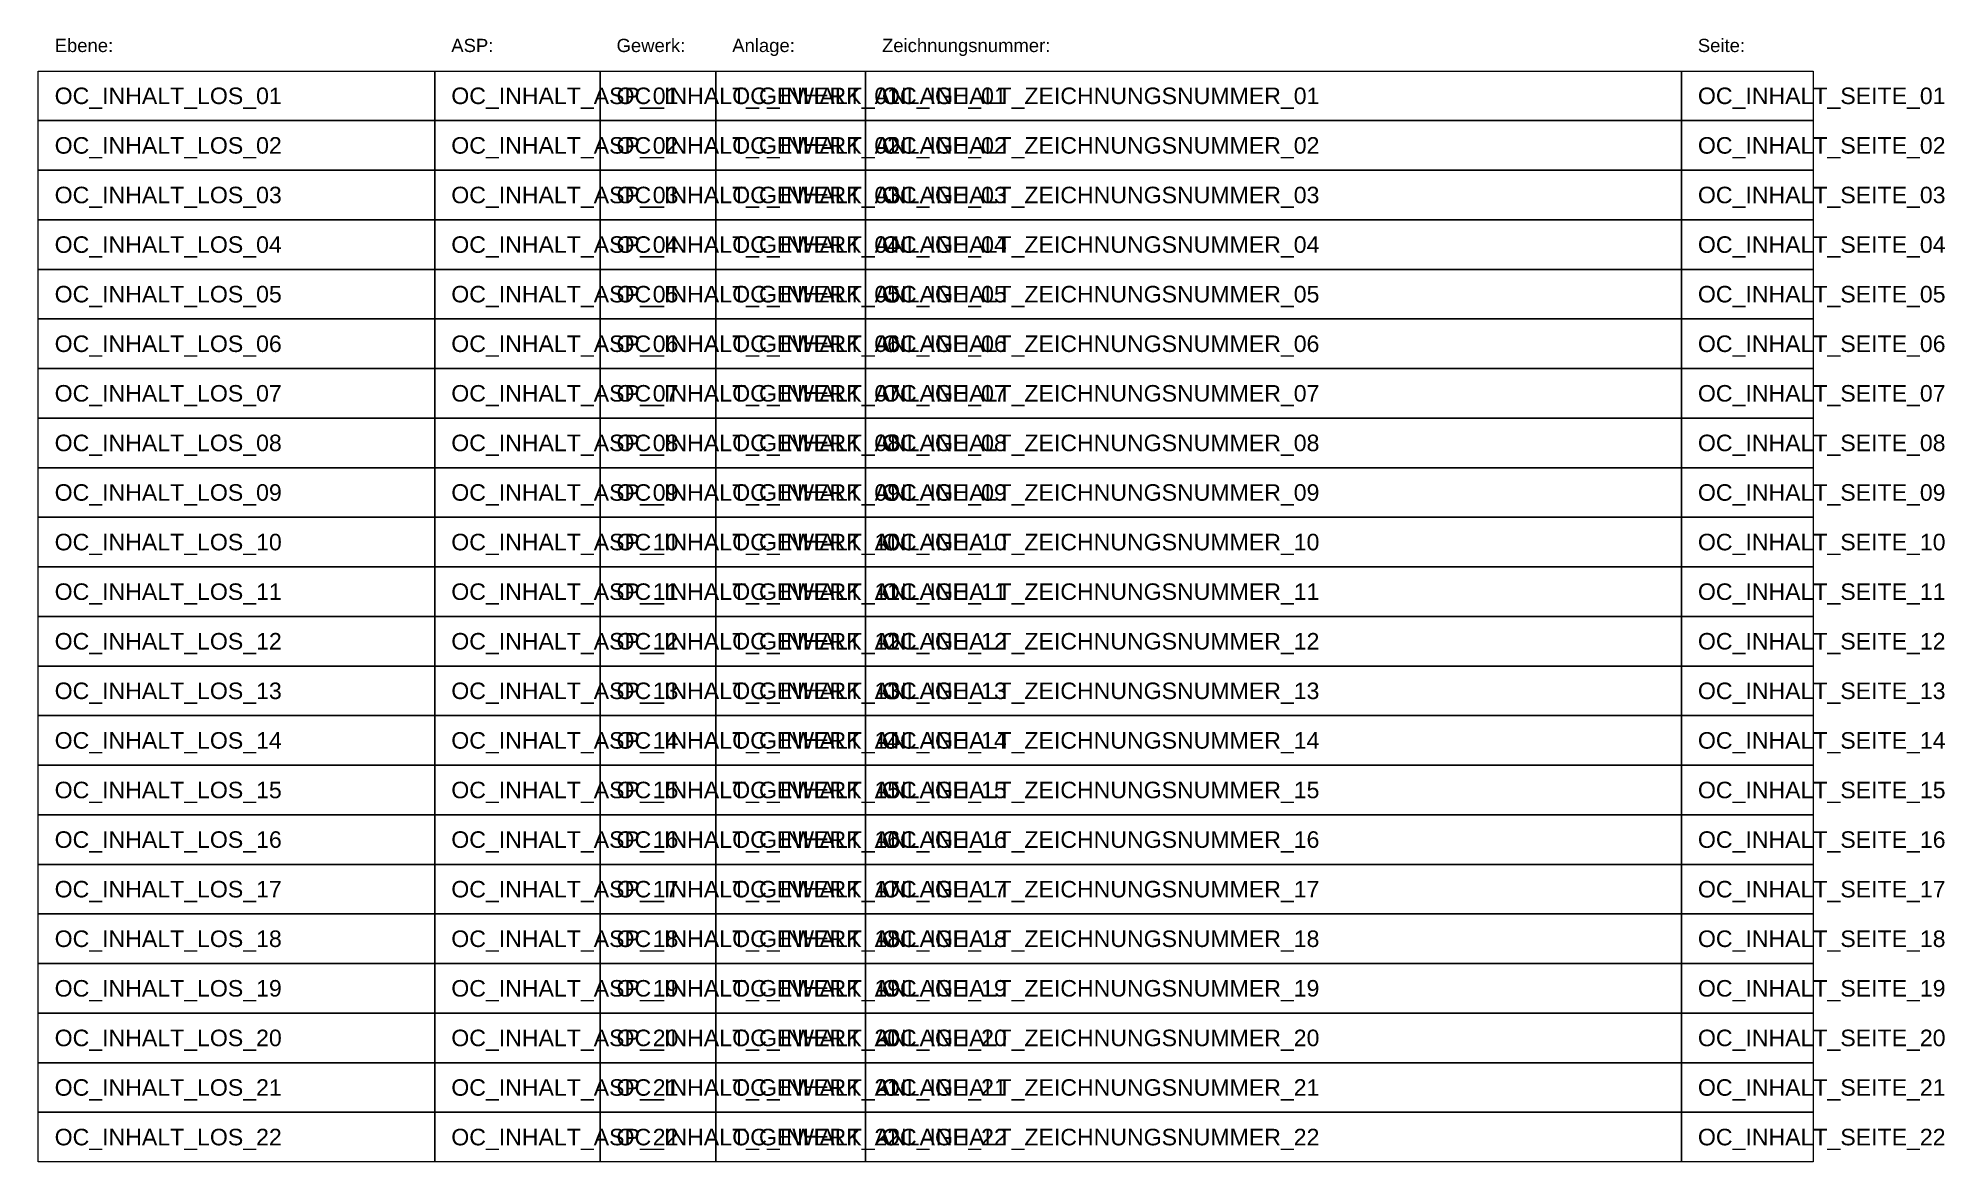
# Model space of a CAD drawing. Header units: millimetres. Extents: x 0 to 577, y -330 to 10.
import ezdxf
from ezdxf.enums import TextEntityAlignment as Align

# ---------------------------------------------------------------- set-up
doc = ezdxf.new("R2010")
doc.units = ezdxf.units.MM
doc.header["$LTSCALE"] = 100
for name, color, linetype in [('GA-Inhaltsverzeichnis-Beschriftung', 7, 'Continuous'), ('GA-Inhaltsverzeichnis-Daten', 7, 'Continuous'), ('GA-Inhaltsverzeichnis-Rahmen', 7, 'Continuous')]:
    doc.layers.add(name, color=color, linetype=linetype)
doc.styles.add('Arial', font='arial.ttf')

msp = doc.modelspace()

# ---------------------------------------------------------------- linework, layer by layer
at = {"layer": 'GA-Inhaltsverzeichnis-Rahmen'}
for points in [[(0, 0), (120, 0), (120, -15), (0, -15)], [(120, 0), (170, 0), (170, -15), (120, -15)], [(170, 0), (205, 0), (205, -15), (170, -15)], [(205, 0), (250.31, 0), (250.31, -15), (205, -15)], [(250.31, 0), (497.16, 0), (497.16, -15), (250.31, -15)], [(497.16, 0), (537, 0), (537, -15), (497.16, -15)], [(0, -15), (120, -15), (120, -30), (0, -30)], [(120, -15), (170, -15), (170, -30), (120, -30)], [(170, -15), (205, -15), (205, -30), (170, -30)], [(205, -15), (250.31, -15), (250.31, -30), (205, -30)], [(250.31, -15), (497.16, -15), (497.16, -30), (250.31, -30)], [(497.16, -15), (537, -15), (537, -30), (497.16, -30)], [(0, -30), (120, -30), (120, -45), (0, -45)], [(120, -30), (170, -30), (170, -45), (120, -45)], [(170, -30), (205, -30), (205, -45), (170, -45)], [(205, -30), (250.31, -30), (250.31, -45), (205, -45)], [(250.31, -30), (497.16, -30), (497.16, -45), (250.31, -45)], [(497.16, -30), (537, -30), (537, -45), (497.16, -45)], [(0, -45), (120, -45), (120, -60), (0, -60)], [(120, -45), (170, -45), (170, -60), (120, -60)], [(170, -45), (205, -45), (205, -60), (170, -60)], [(205, -45), (250.31, -45), (250.31, -60), (205, -60)], [(250.31, -45), (497.16, -45), (497.16, -60), (250.31, -60)], [(497.16, -45), (537, -45), (537, -60), (497.16, -60)], [(0, -60), (120, -60), (120, -75), (0, -75)], [(120, -60), (170, -60), (170, -75), (120, -75)], [(170, -60), (205, -60), (205, -75), (170, -75)], [(205, -60), (250.31, -60), (250.31, -75), (205, -75)], [(250.31, -60), (497.16, -60), (497.16, -75), (250.31, -75)], [(497.16, -60), (537, -60), (537, -75), (497.16, -75)], [(0, -75), (120, -75), (120, -90), (0, -90)], [(120, -75), (170, -75), (170, -90), (120, -90)], [(170, -75), (205, -75), (205, -90), (170, -90)], [(205, -75), (250.31, -75), (250.31, -90), (205, -90)], [(250.31, -75), (497.16, -75), (497.16, -90), (250.31, -90)], [(497.16, -75), (537, -75), (537, -90), (497.16, -90)], [(0, -90), (120, -90), (120, -105), (0, -105)], [(120, -90), (170, -90), (170, -105), (120, -105)], [(170, -90), (205, -90), (205, -105), (170, -105)], [(205, -90), (250.31, -90), (250.31, -105), (205, -105)], [(250.31, -90), (497.16, -90), (497.16, -105), (250.31, -105)], [(497.16, -90), (537, -90), (537, -105), (497.16, -105)], [(0, -105), (120, -105), (120, -120), (0, -120)], [(120, -105), (170, -105), (170, -120), (120, -120)], [(170, -105), (205, -105), (205, -120), (170, -120)], [(205, -105), (250.31, -105), (250.31, -120), (205, -120)], [(250.31, -105), (497.16, -105), (497.16, -120), (250.31, -120)], [(497.16, -105), (537, -105), (537, -120), (497.16, -120)], [(0, -120), (120, -120), (120, -135), (0, -135)], [(120, -120), (170, -120), (170, -135), (120, -135)], [(170, -120), (205, -120), (205, -135), (170, -135)], [(205, -120), (250.31, -120), (250.31, -135), (205, -135)], [(250.31, -120), (497.16, -120), (497.16, -135), (250.31, -135)], [(497.16, -120), (537, -120), (537, -135), (497.16, -135)], [(0, -135), (120, -135), (120, -150), (0, -150)], [(120, -135), (170, -135), (170, -150), (120, -150)], [(170, -135), (205, -135), (205, -150), (170, -150)], [(205, -135), (250.31, -135), (250.31, -150), (205, -150)], [(250.31, -135), (497.16, -135), (497.16, -150), (250.31, -150)], [(497.16, -135), (537, -135), (537, -150), (497.16, -150)], [(0, -150), (120, -150), (120, -165), (0, -165)], [(120, -150), (170, -150), (170, -165), (120, -165)], [(170, -150), (205, -150), (205, -165), (170, -165)], [(205, -150), (250.31, -150), (250.31, -165), (205, -165)], [(250.31, -150), (497.16, -150), (497.16, -165), (250.31, -165)], [(497.16, -150), (537, -150), (537, -165), (497.16, -165)], [(0, -165), (120, -165), (120, -180), (0, -180)], [(120, -165), (170, -165), (170, -180), (120, -180)], [(170, -165), (205, -165), (205, -180), (170, -180)], [(205, -165), (250.31, -165), (250.31, -180), (205, -180)], [(250.31, -165), (497.16, -165), (497.16, -180), (250.31, -180)], [(497.16, -165), (537, -165), (537, -180), (497.16, -180)], [(0, -180), (120, -180), (120, -195), (0, -195)], [(120, -180), (170, -180), (170, -195), (120, -195)], [(170, -180), (205, -180), (205, -195), (170, -195)], [(205, -180), (250.31, -180), (250.31, -195), (205, -195)], [(250.31, -180), (497.16, -180), (497.16, -195), (250.31, -195)], [(497.16, -180), (537, -180), (537, -195), (497.16, -195)], [(0, -195), (120, -195), (120, -210), (0, -210)], [(120, -195), (170, -195), (170, -210), (120, -210)], [(170, -195), (205, -195), (205, -210), (170, -210)], [(205, -195), (250.31, -195), (250.31, -210), (205, -210)], [(250.31, -195), (497.16, -195), (497.16, -210), (250.31, -210)], [(497.16, -195), (537, -195), (537, -210), (497.16, -210)], [(0, -210), (120, -210), (120, -225), (0, -225)], [(120, -210), (170, -210), (170, -225), (120, -225)], [(170, -210), (205, -210), (205, -225), (170, -225)], [(205, -210), (250.31, -210), (250.31, -225), (205, -225)], [(250.31, -210), (497.16, -210), (497.16, -225), (250.31, -225)], [(497.16, -210), (537, -210), (537, -225), (497.16, -225)], [(0, -225), (120, -225), (120, -240), (0, -240)], [(120, -225), (170, -225), (170, -240), (120, -240)], [(170, -225), (205, -225), (205, -240), (170, -240)], [(205, -225), (250.31, -225), (250.31, -240), (205, -240)], [(250.31, -225), (497.16, -225), (497.16, -240), (250.31, -240)], [(497.16, -225), (537, -225), (537, -240), (497.16, -240)], [(0, -240), (120, -240), (120, -255), (0, -255)], [(120, -240), (170, -240), (170, -255), (120, -255)], [(170, -240), (205, -240), (205, -255), (170, -255)], [(205, -240), (250.31, -240), (250.31, -255), (205, -255)], [(250.31, -240), (497.16, -240), (497.16, -255), (250.31, -255)], [(497.16, -240), (537, -240), (537, -255), (497.16, -255)], [(0, -255), (120, -255), (120, -270), (0, -270)], [(120, -255), (170, -255), (170, -270), (120, -270)], [(170, -255), (205, -255), (205, -270), (170, -270)], [(205, -255), (250.31, -255), (250.31, -270), (205, -270)], [(250.31, -255), (497.16, -255), (497.16, -270), (250.31, -270)], [(497.16, -255), (537, -255), (537, -270), (497.16, -270)], [(0, -270), (120, -270), (120, -285), (0, -285)], [(120, -270), (170, -270), (170, -285), (120, -285)], [(170, -270), (205, -270), (205, -285), (170, -285)], [(205, -270), (250.31, -270), (250.31, -285), (205, -285)], [(250.31, -270), (497.16, -270), (497.16, -285), (250.31, -285)], [(497.16, -270), (537, -270), (537, -285), (497.16, -285)], [(0, -285), (120, -285), (120, -300), (0, -300)], [(120, -285), (170, -285), (170, -300), (120, -300)], [(170, -285), (205, -285), (205, -300), (170, -300)], [(205, -285), (250.31, -285), (250.31, -300), (205, -300)], [(250.31, -285), (497.16, -285), (497.16, -300), (250.31, -300)], [(497.16, -285), (537, -285), (537, -300), (497.16, -300)], [(0, -300), (120, -300), (120, -315), (0, -315)], [(120, -300), (170, -300), (170, -315), (120, -315)], [(170, -300), (205, -300), (205, -315), (170, -315)], [(205, -300), (250.31, -300), (250.31, -315), (205, -315)], [(250.31, -300), (497.16, -300), (497.16, -315), (250.31, -315)], [(497.16, -300), (537, -300), (537, -315), (497.16, -315)], [(0, -315), (120, -315), (120, -330), (0, -330)], [(120, -315), (170, -315), (170, -330), (120, -330)], [(170, -315), (205, -315), (205, -330), (170, -330)], [(205, -315), (250.31, -315), (250.31, -330), (205, -330)], [(250.31, -315), (497.16, -315), (497.16, -330), (250.31, -330)], [(497.16, -315), (537, -315), (537, -330), (497.16, -330)]]:
    msp.add_lwpolyline(points, close=True, dxfattribs=at)

# ---------------------------------------------------------------- texts
at = {"layer": 'GA-Inhaltsverzeichnis-Beschriftung', "style": 'Arial'}
for s, p in [('Ebene:', (5, 7.74)), ('ASP:', (125, 7.74)), ('Gewerk:', (175, 7.74)), ('Anlage:', (210, 7.74)), ('Zeichnungsnummer:', (255.31, 7.74)), ('Seite:', (502.13, 7.74))]:
    msp.add_text(s, height=4, dxfattribs=at).set_placement(p, align=Align.MIDDLE_LEFT)
at = {"layer": 'GA-Inhaltsverzeichnis-Daten', "style": 'Arial'}
for tag, p in [('OC_INHALT_LOS_01', (5, -7.5)), ('OC_INHALT_ASP_01', (125, -7.5)), ('OC_INHALT_GEWERK_01', (175, -7.5)), ('OC_INHALT_ANLAGE_01', (210, -7.5)), ('OC_INHALT_ZEICHNUNGSNUMMER_01', (255.31, -7.5)), ('OC_INHALT_SEITE_01', (502.16, -7.5)), ('OC_INHALT_LOS_02', (5, -22.5)), ('OC_INHALT_ASP_02', (125, -22.5)), ('OC_INHALT_GEWERK_02', (175, -22.5)), ('OC_INHALT_ANLAGE_02', (210, -22.5)), ('OC_INHALT_ZEICHNUNGSNUMMER_02', (255.31, -22.5)), ('OC_INHALT_SEITE_02', (502.16, -22.5)), ('OC_INHALT_LOS_03', (5, -37.5)), ('OC_INHALT_ASP_03', (125, -37.5)), ('OC_INHALT_GEWERK_03', (175, -37.5)), ('OC_INHALT_ANLAGE_03', (210, -37.5)), ('OC_INHALT_ZEICHNUNGSNUMMER_03', (255.31, -37.5)), ('OC_INHALT_SEITE_03', (502.16, -37.5)), ('OC_INHALT_LOS_04', (5, -52.5)), ('OC_INHALT_ASP_04', (125, -52.5)), ('OC_INHALT_GEWERK_04', (175, -52.5)), ('OC_INHALT_ANLAGE_04', (210, -52.5)), ('OC_INHALT_ZEICHNUNGSNUMMER_04', (255.31, -52.5)), ('OC_INHALT_SEITE_04', (502.16, -52.5)), ('OC_INHALT_LOS_05', (5, -67.5)), ('OC_INHALT_ASP_05', (125, -67.5)), ('OC_INHALT_GEWERK_05', (175, -67.5)), ('OC_INHALT_ANLAGE_05', (210, -67.5)), ('OC_INHALT_ZEICHNUNGSNUMMER_05', (255.31, -67.5)), ('OC_INHALT_SEITE_05', (502.16, -67.5)), ('OC_INHALT_LOS_06', (5, -82.5)), ('OC_INHALT_ASP_06', (125, -82.5)), ('OC_INHALT_GEWERK_06', (175, -82.5)), ('OC_INHALT_ANLAGE_06', (210, -82.5)), ('OC_INHALT_ZEICHNUNGSNUMMER_06', (255.31, -82.5)), ('OC_INHALT_SEITE_06', (502.16, -82.5)), ('OC_INHALT_LOS_07', (5, -97.5)), ('OC_INHALT_ASP_07', (125, -97.5)), ('OC_INHALT_GEWERK_07', (175, -97.5)), ('OC_INHALT_ANLAGE_07', (210, -97.5)), ('OC_INHALT_ZEICHNUNGSNUMMER_07', (255.31, -97.5)), ('OC_INHALT_SEITE_07', (502.16, -97.5)), ('OC_INHALT_LOS_08', (5, -112.5)), ('OC_INHALT_ASP_08', (125, -112.5)), ('OC_INHALT_GEWERK_08', (175, -112.5)), ('OC_INHALT_ANLAGE_08', (210, -112.5)), ('OC_INHALT_ZEICHNUNGSNUMMER_08', (255.31, -112.5)), ('OC_INHALT_SEITE_08', (502.16, -112.5)), ('OC_INHALT_LOS_09', (5, -127.5)), ('OC_INHALT_ASP_09', (125, -127.5)), ('OC_INHALT_GEWERK_09', (175, -127.5)), ('OC_INHALT_ANLAGE_09', (210, -127.5)), ('OC_INHALT_ZEICHNUNGSNUMMER_09', (255.31, -127.5)), ('OC_INHALT_SEITE_09', (502.16, -127.5)), ('OC_INHALT_LOS_10', (5, -142.5)), ('OC_INHALT_ASP_10', (125, -142.5)), ('OC_INHALT_GEWERK_10', (175, -142.5)), ('OC_INHALT_ANLAGE_10', (210, -142.5)), ('OC_INHALT_ZEICHNUNGSNUMMER_10', (255.31, -142.5)), ('OC_INHALT_SEITE_10', (502.16, -142.5)), ('OC_INHALT_LOS_11', (5, -157.5)), ('OC_INHALT_ASP_11', (125, -157.5)), ('OC_INHALT_GEWERK_11', (175, -157.5)), ('OC_INHALT_ANLAGE_11', (210, -157.5)), ('OC_INHALT_ZEICHNUNGSNUMMER_11', (255.31, -157.5)), ('OC_INHALT_SEITE_11', (502.16, -157.5)), ('OC_INHALT_LOS_12', (5, -172.5)), ('OC_INHALT_ASP_12', (125, -172.5)), ('OC_INHALT_GEWERK_12', (175, -172.5)), ('OC_INHALT_ANLAGE_12', (210, -172.5)), ('OC_INHALT_ZEICHNUNGSNUMMER_12', (255.31, -172.5)), ('OC_INHALT_SEITE_12', (502.16, -172.5)), ('OC_INHALT_LOS_13', (5, -187.5)), ('OC_INHALT_ASP_13', (125, -187.5)), ('OC_INHALT_GEWERK_13', (175, -187.5)), ('OC_INHALT_ANLAGE_13', (210, -187.5)), ('OC_INHALT_ZEICHNUNGSNUMMER_13', (255.31, -187.5)), ('OC_INHALT_SEITE_13', (502.16, -187.5)), ('OC_INHALT_LOS_14', (5, -202.5)), ('OC_INHALT_ASP_14', (125, -202.5)), ('OC_INHALT_GEWERK_14', (175, -202.5)), ('OC_INHALT_ANLAGE_14', (210, -202.5)), ('OC_INHALT_ZEICHNUNGSNUMMER_14', (255.31, -202.5)), ('OC_INHALT_SEITE_14', (502.16, -202.5)), ('OC_INHALT_LOS_15', (5, -217.5)), ('OC_INHALT_ASP_15', (125, -217.5)), ('OC_INHALT_GEWERK_15', (175, -217.5)), ('OC_INHALT_ANLAGE_15', (210, -217.5)), ('OC_INHALT_ZEICHNUNGSNUMMER_15', (255.31, -217.5)), ('OC_INHALT_SEITE_15', (502.16, -217.5)), ('OC_INHALT_LOS_16', (5, -232.5)), ('OC_INHALT_ASP_16', (125, -232.5)), ('OC_INHALT_GEWERK_16', (175, -232.5)), ('OC_INHALT_ANLAGE_16', (210, -232.5)), ('OC_INHALT_ZEICHNUNGSNUMMER_16', (255.31, -232.5)), ('OC_INHALT_SEITE_16', (502.16, -232.5)), ('OC_INHALT_LOS_17', (5, -247.5)), ('OC_INHALT_ASP_17', (125, -247.5)), ('OC_INHALT_GEWERK_17', (175, -247.5)), ('OC_INHALT_ANLAGE_17', (210, -247.5)), ('OC_INHALT_ZEICHNUNGSNUMMER_17', (255.31, -247.5)), ('OC_INHALT_SEITE_17', (502.16, -247.5)), ('OC_INHALT_LOS_18', (5, -262.5)), ('OC_INHALT_ASP_18', (125, -262.5)), ('OC_INHALT_GEWERK_18', (175, -262.5)), ('OC_INHALT_ANLAGE_18', (210, -262.5)), ('OC_INHALT_ZEICHNUNGSNUMMER_18', (255.31, -262.5)), ('OC_INHALT_SEITE_18', (502.16, -262.5)), ('OC_INHALT_LOS_19', (5, -277.5)), ('OC_INHALT_ASP_19', (125, -277.5)), ('OC_INHALT_GEWERK_19', (175, -277.5)), ('OC_INHALT_ANLAGE_19', (210, -277.5)), ('OC_INHALT_ZEICHNUNGSNUMMER_19', (255.31, -277.5)), ('OC_INHALT_SEITE_19', (502.16, -277.5)), ('OC_INHALT_LOS_20', (5, -292.5)), ('OC_INHALT_ASP_20', (125, -292.5)), ('OC_INHALT_GEWERK_20', (175, -292.5)), ('OC_INHALT_ANLAGE_20', (210, -292.5)), ('OC_INHALT_ZEICHNUNGSNUMMER_20', (255.31, -292.5)), ('OC_INHALT_SEITE_20', (502.16, -292.5)), ('OC_INHALT_LOS_21', (5, -307.5)), ('OC_INHALT_ASP_21', (125, -307.5)), ('OC_INHALT_GEWERK_21', (175, -307.5)), ('OC_INHALT_ANLAGE_21', (210, -307.5)), ('OC_INHALT_ZEICHNUNGSNUMMER_21', (255.31, -307.5)), ('OC_INHALT_SEITE_21', (502.16, -307.5)), ('OC_INHALT_LOS_22', (5, -322.5)), ('OC_INHALT_ASP_22', (125, -322.5)), ('OC_INHALT_GEWERK_22', (175, -322.5)), ('OC_INHALT_ANLAGE_22', (210, -322.5)), ('OC_INHALT_ZEICHNUNGSNUMMER_22', (255.31, -322.5)), ('OC_INHALT_SEITE_22', (502.16, -322.5))]:
    msp.add_attdef(tag, text='', height=5, dxfattribs=at).set_placement(p, align=Align.MIDDLE_LEFT)

doc.saveas('drawing.dxf')
